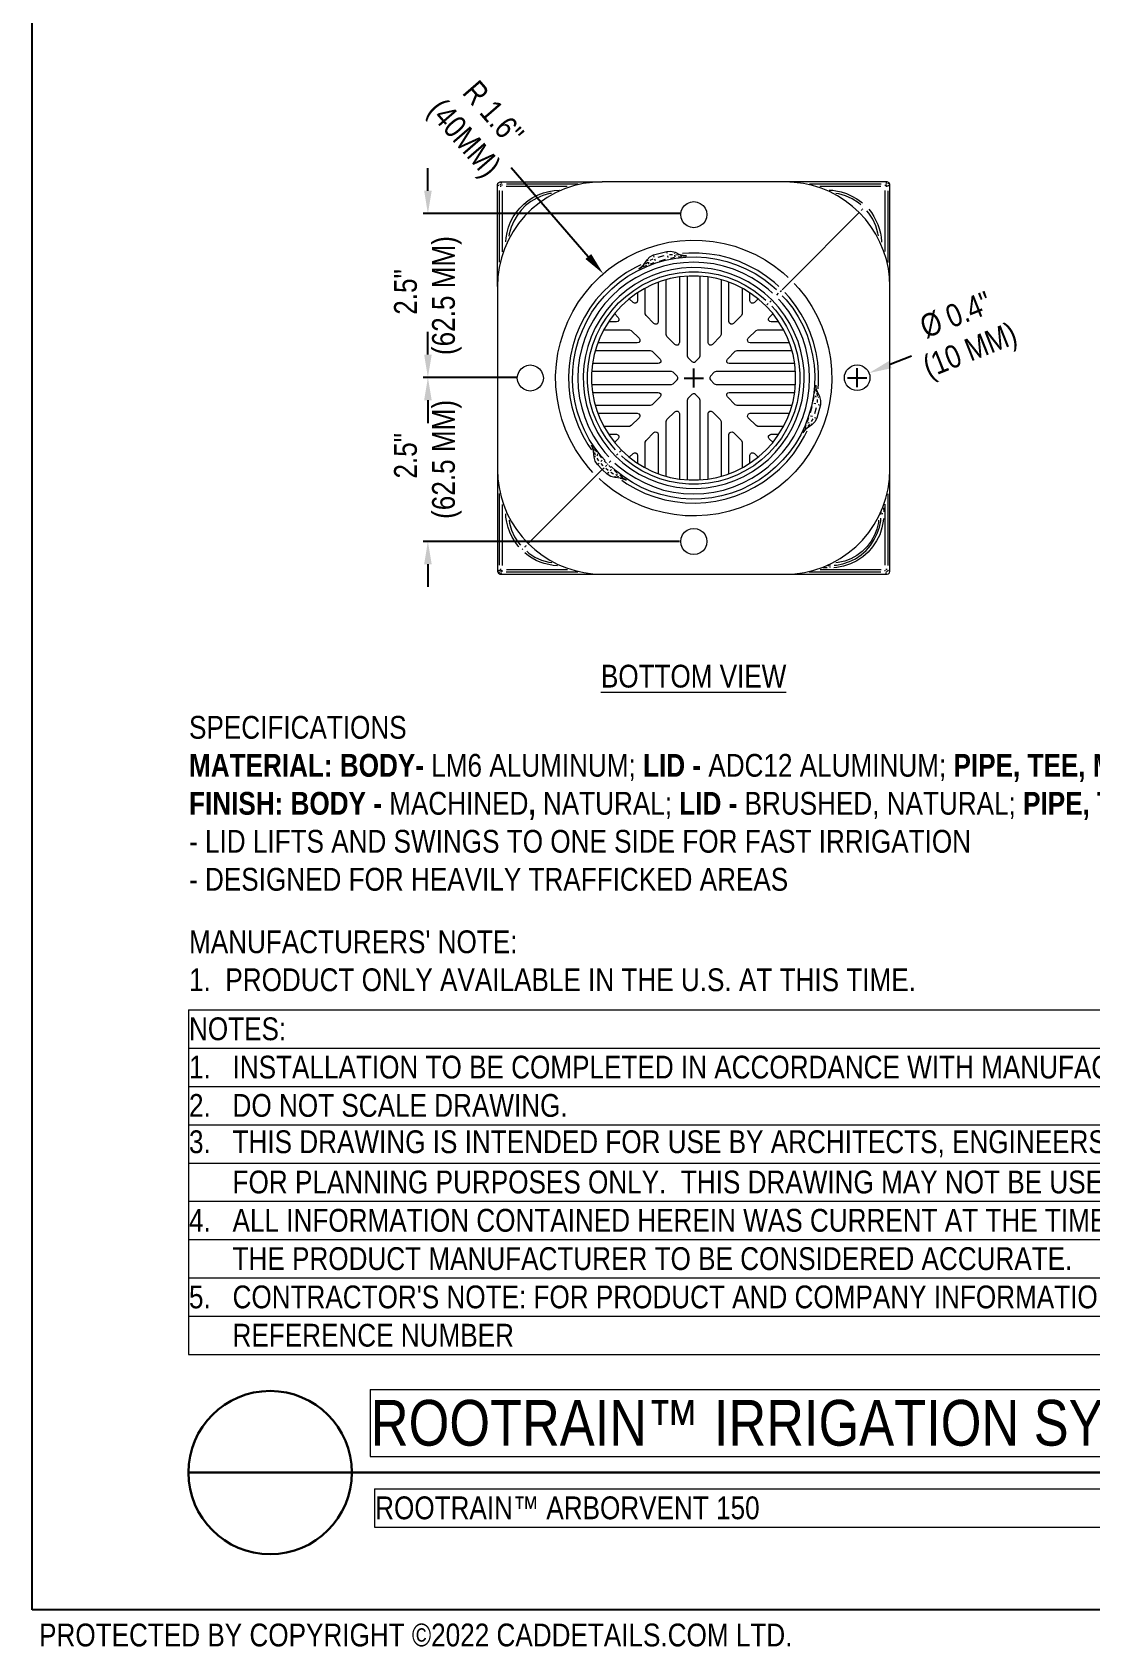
# Model space of a CAD drawing. Extents: x 0 to 216, y -5 to 280.
# Drawn here: x 0 to 110.5, y -3.9 to 164.7 of the extents above; entities that cross this region are included whole.
import ezdxf

# ---------------------------------------------------------------- set-up
doc = ezdxf.new("R2010")
doc.units = 0
doc.header["$LTSCALE"] = 10
doc.header["$MEASUREMENT"] = 0
doc.header["$PDMODE"] = 35
doc.layers.get('0').update_dxf_attribs({"linetype": 'CONTINUOUS'})
doc.layers.get('Defpoints').update_dxf_attribs({"linetype": 'CONTINUOUS'})
for name, color, linetype, lineweight in [('CADdetails-1-ANNO', 41, 'CONTINUOUS', 5), ('CADdetails-3-FINE', 11, 'CONTINUOUS', 5), ('CADdetails-4-LIGHT', 3, 'CONTINUOUS', 9), ('CADdetails-5-MEDIUM', 4, 'CONTINUOUS', 18), ('CADdetails-6-HEAVY', 6, 'CONTINUOUS', 30), ('Company LOGO$0$CADdetails-1-ANNO', 41, 'CONTINUOUS', 5)]:
    doc.layers.add(name, color=color, linetype=linetype, lineweight=lineweight)
doc.layers.add('Company LOGO$0$CADdetails-9-TITLEBLOCK', color=7, linetype='CONTINUOUS')
doc.styles.add('CADdetails-DETAILTITLE', font='ARIALN.TTF', dxfattribs={"height": 4.77})
doc.styles.add('CADdetails-DIMENSIONS', font='ARIALN.TTF', dxfattribs={"height": 2.38})
doc.styles.add('CADdetails-NOTES', font='ARIALN.TTF', dxfattribs={"height": 2.38})
doc.styles.add('Company LOGO$0$CADdetails-NOTES', font='ARIALN.TTF', dxfattribs={"height": 2.38})
doc.dimstyles.new('CADdetails-DIM', dxfattribs={"dimtxt": 2.38, "dimasz": 2.38, "dimexe": 0.5, "dimexo": 1.5, "dimgap": 1, "dimtad": 0, "dimzin": 0, "dimdsep": 46, "dimtxsty": 'CADdetails-DIMENSIONS', "dimcen": 1, "dimclrd": 256, "dimclre": 256, "dimclrt": 256, "dimadec": 0, "dimazin": 0, "dimtfac": 1, "dimtofl": 0, "dimtmove": 0, "dimatfit": 3, "dimfxl": 1, "dimtolj": 1, "dimtzin": 0, "dimarcsym": 0})

# ---------------------------------------------------------------- blocks, each defined once
blk = doc.blocks.new('*T1')
at = {"layer": 'Defpoints', "color": 8, "linetype": 'ByBlock', "lineweight": 0, "transparency": 16777216}
for p, q in [((0, 0), (165.2, 0)), ((0, 0), (0, -4)), ((165.2, 0), (165.2, -4)), ((0, -4), (165.2, -4))]:
    blk.add_line(p, q, dxfattribs=at)
at = {"layer": 'CADdetails-5-MEDIUM', "transparency": 16777216, "insert": (0.06, -2), "char_height": 2.38, "width": 165.0809, "attachment_point": 4, "style": 'CADdetails-NOTES'}
blk.add_mtext('ROOTRAIN™ ARBORVENT 150', dxfattribs=at)
blk = doc.blocks.new('*T2')
at = {"layer": 'Defpoints', "color": 8, "linetype": 'ByBlock', "lineweight": 0, "transparency": 16777216}
for p, q in [((0, 0), (165.65, 0)), ((0, 0), (0, -7)), ((165.65, 0), (165.65, -7)), ((0, -7), (165.65, -7))]:
    blk.add_line(p, q, dxfattribs=at)
at = {"layer": 'CADdetails-6-HEAVY', "transparency": 16777216, "insert": (0.06, -3.5), "char_height": 4.77, "width": 165.5323, "attachment_point": 4, "style": 'CADdetails-DETAILTITLE'}
blk.add_mtext('ROOTRAIN™ IRRIGATION SYSTEMS', dxfattribs=at)
blk = doc.blocks.new('*T15')
at = {"layer": 'Defpoints', "color": 8, "linetype": 'ByBlock', "lineweight": 0, "transparency": 16777216}
for p, q in [((0, 0), (184.71, 0)), ((0, 0), (0, -36)), ((184.71, 0), (184.71, -36)), ((0, -4), (184.71, -4)), ((0, -8), (184.71, -8)), ((0, -12), (184.71, -12)), ((0, -16), (184.71, -16)), ((0, -20), (184.71, -20)), ((0, -24), (184.71, -24)), ((0, -28), (184.71, -28)), ((0, -32), (184.71, -32)), ((0, -36), (184.71, -36))]:
    blk.add_line(p, q, dxfattribs=at)
at = {"layer": 'Company LOGO$0$CADdetails-1-ANNO', "transparency": 16777216, "char_height": 2.38, "width": 184.5948, "attachment_point": 4, "style": 'Company LOGO$0$CADdetails-NOTES'}
for s, insert in [('NOTES:', (0.06, -2)), ("1.   INSTALLATION TO BE COMPLETED IN ACCORDANCE WITH MANUFACTURER'S SPECIFICATIONS.", (0.06, -6)), ('2.   DO NOT SCALE DRAWING.', (0.06, -10)), ('3.   THIS DRAWING IS INTENDED FOR USE BY ARCHITECTS, ENGINEERS, CONTRACTORS, CONSULTANTS AND DESIGN PROFESSIONALS', (0.06, -14)), ('      FOR PLANNING PURPOSES ONLY.  THIS DRAWING MAY NOT BE USED FOR CONSTRUCTION.', (0.06, -18)), ('4.   ALL INFORMATION CONTAINED HEREIN WAS CURRENT AT THE TIME OF DEVELOPMENT BUT MUST BE REVIEWED AND APPROVED BY', (0.06, -22)), ('      THE PRODUCT MANUFACTURER TO BE CONSIDERED ACCURATE.', (0.06, -26)), ("5.   CONTRACTOR'S NOTE: FOR PRODUCT AND COMPANY INFORMATION VISIT www.CADdetails.com/info AND ENTER", (0.06, -30)), ('      REFERENCE NUMBER', (0.06, -34))]:
    blk.add_mtext(s, dxfattribs=dict(at, insert=insert))
blk = doc.blocks.new('Company LOGO')
at = {"layer": 'Company LOGO$0$CADdetails-9-TITLEBLOCK'}
for p, q in [((0, 0), (0, 280)), ((216, 0), (0, 0))]:
    blk.add_line(p, q, dxfattribs=at)
blk.add_blockref('*T15', (16.3, 62.65))
at = {"layer": 'Company LOGO$0$CADdetails-1-ANNO', "insert": (0.71, -1.45), "char_height": 2.38, "width": 82.1295, "attachment_point": 1, "style": 'Company LOGO$0$CADdetails-NOTES'}
blk.add_mtext('PROTECTED BY COPYRIGHT ©2022 CADDETAILS.COM LTD.', dxfattribs=at)
blk = doc.blocks.new('*D10')
at = {"layer": 'CADdetails-1-ANNO', "lineweight": -2, "transparency": 16777216}
for p, q in [((41.3, 131.07), (41.3, 133.45)), ((50.54, 128.69), (40.8, 128.69)), ((67.56, 111.57), (40.8, 111.57)), ((41.3, 109.19), (41.3, 106.81))]:
    blk.add_line(p, q, dxfattribs=at)
at = {"layer": 'CADdetails-1-ANNO', "transparency": 16777216}
for points in [[(40.91, 131.07), (41.7, 131.07), (41.3, 128.69)], [(40.91, 109.19), (41.7, 109.19), (41.3, 111.57)]]:
    blk.add_solid(points, dxfattribs=at)
at = {"layer": 'Defpoints', "color": 0, "transparency": 16777216}
for p in [(41.3, 128.69), (52.04, 128.69), (69.06, 111.57)]:
    blk.add_point(p, dxfattribs=at)
at = {"layer": 'CADdetails-1-ANNO', "transparency": 16777216, "insert": (41.3, 120.13), "char_height": 2.38, "attachment_point": 5, "rotation": 90, "style": 'CADdetails-DIMENSIONS'}
blk.add_mtext('\\A1; 2.5"\\P(62.5 MM)', dxfattribs=at)
blk = doc.blocks.new('*D11')
at = {"layer": 'CADdetails-1-ANNO', "lineweight": -2, "transparency": 16777216}
for p, q in [((41.3, 148.18), (41.3, 150.56)), ((67.63, 145.8), (40.8, 145.8)), ((50.51, 128.69), (40.8, 128.69)), ((41.3, 126.31), (41.3, 123.93))]:
    blk.add_line(p, q, dxfattribs=at)
at = {"layer": 'CADdetails-1-ANNO', "transparency": 16777216}
for points in [[(40.91, 148.18), (41.7, 148.18), (41.3, 145.8)], [(40.91, 126.31), (41.7, 126.31), (41.3, 128.69)]]:
    blk.add_solid(points, dxfattribs=at)
at = {"layer": 'Defpoints', "color": 0, "transparency": 16777216}
for p in [(41.3, 145.8), (69.13, 145.8), (52.01, 128.69)]:
    blk.add_point(p, dxfattribs=at)
at = {"layer": 'CADdetails-1-ANNO', "transparency": 16777216, "insert": (41.3, 137.24), "char_height": 2.38, "attachment_point": 5, "rotation": 90, "style": 'CADdetails-DIMENSIONS'}
blk.add_mtext('\\A1; 2.5"\\P(62.5 MM)', dxfattribs=at)
blk = doc.blocks.new('*D12')
at = {"layer": 'CADdetails-1-ANNO', "lineweight": -2, "transparency": 16777216}
for p, q in [((91.78, 130.91), (89.57, 130.03)), ((85.12, 128.66), (87.12, 128.66)), ((86.12, 127.66), (86.12, 129.66))]:
    blk.add_line(p, q, dxfattribs=at)
at = {"layer": 'CADdetails-1-ANNO', "transparency": 16777216}
blk.add_solid([(89.42, 130.4), (89.72, 129.66), (87.36, 129.15)], dxfattribs=at)
at = {"layer": 'Defpoints', "color": 0, "transparency": 16777216}
for p in [(84.88, 128.17), (87.36, 129.15)]:
    blk.add_point(p, dxfattribs=at)
at = {"layer": 'CADdetails-1-ANNO', "transparency": 16777216, "insert": (97.27, 133.09), "char_height": 2.38, "attachment_point": 5, "rotation": 21.6512, "style": 'CADdetails-DIMENSIONS'}
blk.add_mtext('\\A1;%%C 0.4"\\P(10 MM)', dxfattribs=at)
blk = doc.blocks.new('*D13')
at = {"layer": 'CADdetails-1-ANNO', "lineweight": -2, "transparency": 16777216}
for p, q in [((49.99, 150.62), (58.05, 141.32)), ((68.06, 128.63), (70.06, 128.63)), ((69.06, 127.63), (69.06, 129.63))]:
    blk.add_line(p, q, dxfattribs=at)
at = {"layer": 'CADdetails-1-ANNO', "transparency": 16777216}
blk.add_solid([(58.35, 141.58), (57.75, 141.06), (59.61, 139.52)], dxfattribs=at)
at = {"layer": 'Defpoints', "color": 0, "transparency": 16777216}
for p in [(59.61, 139.52), (78.5, 117.74)]:
    blk.add_point(p, dxfattribs=at)
at = {"layer": 'CADdetails-1-ANNO', "transparency": 16777216, "insert": (46.37, 154.8), "char_height": 2.38, "attachment_point": 5, "rotation": 310.9204, "style": 'CADdetails-DIMENSIONS'}
blk.add_mtext('\\A1;R 1.6"\\P(40MM)', dxfattribs=at)

msp = doc.modelspace()

# ---------------------------------------------------------------- linework, layer by layer
at = {"layer": 'CADdetails-3-FINE'}
for points in [[(70.026, 146.663), (70.234, 146.386), (70.373, 146.039), (70.419, 145.692), (70.373, 145.345), (70.234, 145.022), (70.026, 144.721), (69.726, 144.513), (69.402, 144.374), (69.055, 144.328), (68.709, 144.374), (68.362, 144.513), (68.084, 144.721), (67.876, 145.022), (67.738, 145.345), (67.691, 145.692), (67.738, 146.039), (67.876, 146.386), (68.084, 146.663), (68.362, 146.871), (68.709, 147.01), (69.055, 147.056), (69.402, 147.01), (69.726, 146.871)], [(60.894, 120.469), (61.657, 119.776), (62.49, 119.151), (63.368, 118.597), (64.293, 118.134), (65.241, 117.741), (66.235, 117.441), (67.252, 117.233), (68.269, 117.117), (69.31, 117.094), (70.35, 117.163), (71.367, 117.325), (72.361, 117.579), (73.355, 117.926), (74.28, 118.342), (75.182, 118.874), (76.037, 119.452), (76.846, 120.122), (77.563, 120.839), (78.234, 121.648), (78.812, 122.504), (79.32, 123.382), (79.759, 124.33), (80.106, 125.301), (80.36, 126.318), (80.522, 127.336), (80.592, 128.376), (80.569, 129.416), (80.453, 130.434), (80.245, 131.451), (79.944, 132.445), (79.551, 133.393), (79.089, 134.318), (78.534, 135.196), (77.91, 136.028), (77.216, 136.791), (76.453, 137.485), (75.621, 138.109), (74.743, 138.664), (73.818, 139.126), (72.87, 139.519), (71.876, 139.82), (70.859, 140.028), (69.818, 140.143), (68.801, 140.167), (67.761, 140.097), (66.743, 139.935), (65.726, 139.681), (64.755, 139.334), (63.807, 138.918), (62.906, 138.386), (62.073, 137.808), (61.264, 137.138), (60.548, 136.421), (59.877, 135.612), (59.276, 134.757), (58.767, 133.878), (58.351, 132.93), (58.004, 131.936), (57.75, 130.942), (57.588, 129.925), (57.519, 128.885), (57.542, 127.844), (57.658, 126.827), (57.866, 125.81), (58.166, 124.816), (58.559, 123.868), (59.022, 122.943), (59.577, 122.064), (60.201, 121.232)], [(76.592, 136.167), (75.852, 136.837), (75.066, 137.415), (74.234, 137.947), (73.355, 138.386), (72.431, 138.733), (71.483, 139.011), (70.535, 139.196), (69.541, 139.265), (68.57, 139.265), (67.576, 139.196), (66.605, 139.011), (65.657, 138.733), (64.755, 138.386), (63.877, 137.947), (63.021, 137.415), (62.235, 136.837), (61.519, 136.167), (60.848, 135.427), (60.27, 134.641), (59.738, 133.809), (59.299, 132.93), (58.952, 132.006), (58.675, 131.081), (58.49, 130.11), (58.397, 129.116), (58.397, 128.145), (58.49, 127.151), (58.675, 126.18), (58.952, 125.255), (59.299, 124.33), (59.738, 123.452), (60.27, 122.619), (60.848, 121.833), (61.519, 121.093), (62.235, 120.423), (63.021, 119.845), (63.877, 119.313), (64.755, 118.874), (65.657, 118.527), (66.605, 118.25), (67.576, 118.065), (68.57, 117.996), (69.541, 117.996), (70.535, 118.065), (71.483, 118.25), (72.431, 118.527), (73.355, 118.874), (74.234, 119.313), (75.066, 119.845), (75.852, 120.423), (76.592, 121.093), (77.263, 121.833), (77.841, 122.619), (78.372, 123.452), (78.812, 124.33), (79.158, 125.255), (79.436, 126.18), (79.598, 127.151), (79.69, 128.145), (79.69, 129.116), (79.598, 130.11), (79.436, 131.081), (79.158, 132.006), (78.812, 132.93), (78.372, 133.809), (77.841, 134.641), (77.263, 135.427)], [(52.941, 129.601), (53.173, 129.324), (53.311, 128.977), (53.358, 128.63), (53.311, 128.283), (53.173, 127.937), (52.941, 127.659), (52.664, 127.451), (52.34, 127.312), (51.994, 127.266), (51.624, 127.312), (51.3, 127.451), (51.023, 127.659), (50.814, 127.937), (50.676, 128.283), (50.63, 128.63), (50.676, 128.977), (50.814, 129.324), (51.023, 129.601), (51.3, 129.809), (51.624, 129.948), (51.994, 129.994), (52.34, 129.948), (52.664, 129.809)], [(70.026, 112.539), (70.234, 112.239), (70.373, 111.915), (70.419, 111.568), (70.373, 111.222), (70.234, 110.875), (70.026, 110.597), (69.726, 110.389), (69.402, 110.251), (69.055, 110.204), (68.709, 110.251), (68.362, 110.389), (68.084, 110.597), (67.876, 110.875), (67.738, 111.222), (67.691, 111.568), (67.738, 111.915), (67.876, 112.239), (68.084, 112.539), (68.362, 112.748), (68.709, 112.886), (69.055, 112.932), (69.402, 112.886), (69.726, 112.748)]]:
    msp.add_lwpolyline(points, close=True, dxfattribs=at)
for points in [[(86.325, 145.9), (79.251, 138.826), (78.28, 137.855)], [(58.536, 118.758), (58.074, 119.29), (57.357, 120.192), (56.71, 121.163), (56.155, 122.18), (55.669, 123.244), (55.3, 124.33), (54.999, 125.463), (54.791, 126.596), (54.652, 127.752), (54.629, 128.908), (54.722, 130.087), (54.883, 131.22), (55.138, 132.352), (55.485, 133.462), (55.901, 134.549), (56.432, 135.589), (57.033, 136.583), (57.704, 137.508), (58.467, 138.41), (59.276, 139.219), (60.155, 139.982), (61.102, 140.652), (62.097, 141.253), (63.137, 141.785), (64.223, 142.201), (65.333, 142.548), (66.466, 142.802), (67.599, 142.964), (68.755, 143.033), (69.934, 143.01), (71.09, 142.895), (72.223, 142.687), (73.332, 142.386), (74.442, 141.993), (75.505, 141.531), (76.523, 140.976), (77.471, 140.328), (78.395, 139.612), (78.927, 139.126)], [(63.322, 140.051), (63.599, 140.236), (63.83, 140.49), (64.177, 140.976), (64.478, 141.276), (64.871, 141.484), (66.258, 141.854), (66.674, 141.877), (67.113, 141.762), (67.645, 141.507), (67.969, 141.392), (68.316, 141.369)], [(66.304, 141.623), (66.258, 141.762)], [(67.044, 141.623), (67.09, 141.692)], [(77.956, 138.178), (77.494, 138.595), (76.638, 139.242), (75.737, 139.843), (74.789, 140.352), (73.818, 140.791), (72.801, 141.138), (71.76, 141.415), (70.697, 141.577), (69.61, 141.669), (68.547, 141.669), (67.899, 141.623)], [(63.53, 140.444), (62.975, 140.19), (62.027, 139.635), (61.149, 139.034), (60.316, 138.34), (59.553, 137.6), (58.837, 136.791), (58.213, 135.913), (57.658, 134.988), (57.172, 134.04), (56.756, 133.046), (56.432, 132.006), (56.201, 130.965), (56.062, 129.902), (55.993, 128.815), (56.016, 127.752), (56.132, 126.665), (56.34, 125.625), (56.64, 124.584), (57.01, 123.567), (57.473, 122.596), (58.004, 121.671), (58.374, 121.14)], [(59.808, 120.03), (59.392, 120.469), (58.721, 121.325), (58.143, 122.226), (57.635, 123.174), (57.218, 124.168), (56.872, 125.186), (56.64, 126.226), (56.479, 127.289), (56.409, 128.353), (56.432, 129.439), (56.548, 130.503), (56.756, 131.566), (57.033, 132.584), (57.426, 133.601), (57.889, 134.572), (58.421, 135.497), (59.045, 136.375), (59.738, 137.184), (60.501, 137.947), (61.31, 138.641), (62.189, 139.265), (63.114, 139.797), (64.085, 140.259), (65.102, 140.652), (66.119, 140.93), (67.183, 141.138), (68.246, 141.253), (69.31, 141.276), (70.396, 141.207), (71.46, 141.045), (72.5, 140.791), (73.517, 140.467), (74.511, 140.051), (75.459, 139.542), (76.361, 138.964), (77.216, 138.294), (77.679, 137.878)], [(77.263, 137.508), (76.823, 137.901), (75.991, 138.548), (75.112, 139.103), (74.165, 139.589), (73.194, 140.005), (72.176, 140.328), (71.159, 140.56), (70.119, 140.675), (69.055, 140.721), (67.992, 140.675), (66.951, 140.56), (65.911, 140.328), (64.917, 140.005), (63.946, 139.589), (62.998, 139.103), (62.12, 138.548), (61.264, 137.901), (60.501, 137.184), (59.785, 136.398), (59.137, 135.566), (58.582, 134.687), (58.074, 133.74), (57.681, 132.769), (57.357, 131.751), (57.126, 130.734), (56.987, 129.694), (56.941, 128.63), (56.987, 127.567), (57.126, 126.526), (57.357, 125.509), (57.681, 124.492), (58.074, 123.521), (58.582, 122.573), (59.137, 121.695), (59.785, 120.862), (60.201, 120.4)], [(63.854, 140.49), (63.622, 140.236), (63.345, 140.051), (63.391, 140.097)], [(63.553, 140.143), (63.414, 140.074)], [(63.484, 140.143), (63.622, 140.213), (63.738, 140.328)], [(63.738, 140.259), (63.784, 140.282), (63.83, 140.375)], [(64.108, 140.375), (63.807, 140.259)], [(63.877, 140.444), (63.83, 140.49)], [(64.015, 140.56), (64.247, 140.745)], [(64.293, 140.883), (64.223, 140.93)], [(64.362, 140.536), (64.362, 140.652), (64.362, 140.745)], [(64.894, 140.652), (64.501, 140.513)], [(64.524, 140.93), (64.825, 141.068)], [(64.94, 141.253), (64.894, 141.392)], [(65.079, 140.86), (65.01, 141.045)], [(65.333, 141.253), (65.98, 141.415)], [(66.073, 140.999), (65.449, 140.814)], [(66.374, 141.207), (66.35, 141.392)], [(66.512, 141.531), (66.836, 141.531)], [(67.044, 141.207), (66.628, 141.114)], [(67.16, 141.299), (67.09, 141.392), (67.067, 141.461)], [(67.183, 141.531), (67.46, 141.484)], [(67.761, 141.299), (67.437, 141.253)], [(68.223, 141.392), (68.292, 141.392), (67.946, 141.415), (67.622, 141.507)], [(67.622, 141.461), (67.645, 141.507)], [(67.83, 141.346), (67.784, 141.369), (67.691, 141.415)], [(67.807, 141.415), (67.969, 141.392), (68.131, 141.392)], [(68.2, 141.369), (68.038, 141.346)], [(60.894, 121.117), (60.524, 121.533), (59.9, 122.365), (59.368, 123.244), (58.906, 124.145), (58.536, 125.116), (58.259, 126.087), (58.074, 127.104), (57.981, 128.122), (57.981, 129.139), (58.074, 130.156), (58.259, 131.173), (58.536, 132.144), (58.906, 133.115), (59.368, 134.017), (59.9, 134.895), (60.524, 135.728), (61.218, 136.468), (61.958, 137.161), (62.79, 137.785), (63.645, 138.317), (64.57, 138.779), (65.518, 139.149), (66.512, 139.427), (67.529, 139.612), (68.547, 139.704), (69.564, 139.704), (70.581, 139.612), (71.598, 139.427), (72.569, 139.149), (73.54, 138.779), (74.442, 138.317), (75.321, 137.785), (76.13, 137.161), (76.569, 136.768)], [(79.551, 138.502), (80.037, 137.97), (80.753, 137.069), (81.401, 136.098), (81.956, 135.08), (82.418, 134.017), (82.811, 132.93), (83.112, 131.798), (83.32, 130.665), (83.435, 129.509), (83.458, 128.353), (83.389, 127.174), (83.227, 126.041), (82.973, 124.908), (82.626, 123.798), (82.187, 122.712), (81.678, 121.671), (81.077, 120.677), (80.407, 119.753), (79.644, 118.851), (78.835, 118.042), (77.933, 117.279), (77.008, 116.608), (76.014, 116.007), (74.974, 115.476), (73.887, 115.059), (72.777, 114.713), (71.645, 114.458), (70.489, 114.297), (69.333, 114.227), (68.177, 114.25), (67.021, 114.366), (65.888, 114.574), (64.755, 114.874), (63.669, 115.244), (62.605, 115.73), (61.588, 116.285), (60.617, 116.932), (59.715, 117.649), (59.184, 118.134)], [(65.356, 138.618), (65.356, 134.526), (65.31, 134.364), (65.194, 134.271), (65.033, 134.248), (64.894, 134.318), (64.085, 135.15), (63.992, 135.335), (63.992, 138.017)], [(67.553, 139.172), (67.553, 132.329), (67.506, 132.191), (67.391, 132.075), (67.229, 132.075), (67.09, 132.144), (66.258, 132.953), (66.189, 133.162), (66.189, 138.895)], [(68.362, 139.265), (68.362, 130.965), (68.454, 130.78), (68.87, 130.364), (68.986, 130.295), (69.125, 130.295), (69.24, 130.364), (69.656, 130.78), (69.726, 130.965), (69.726, 139.265)], [(71.922, 138.895), (71.922, 133.162), (71.83, 132.953), (71.02, 132.144), (70.882, 132.075), (70.72, 132.075), (70.604, 132.191), (70.558, 132.329), (70.558, 139.172)], [(74.095, 138.017), (74.095, 135.335), (74.026, 135.15), (73.194, 134.318), (73.055, 134.248), (72.916, 134.271), (72.777, 134.364), (72.731, 134.526), (72.731, 138.618)], [(78.303, 137.23), (78.719, 136.791), (79.389, 135.936), (79.967, 135.034), (80.476, 134.086), (80.892, 133.092), (81.216, 132.075), (81.47, 131.035), (81.632, 129.971), (81.701, 128.908), (81.678, 127.821), (81.563, 126.758), (81.355, 125.694), (81.054, 124.677), (80.684, 123.66), (80.222, 122.689), (79.69, 121.764), (79.066, 120.885), (78.372, 120.076), (77.609, 119.313), (76.777, 118.62), (75.922, 117.996), (74.997, 117.464), (74.026, 117.001), (73.009, 116.608), (71.968, 116.331), (70.928, 116.123), (69.864, 116.007), (68.778, 115.984), (67.714, 116.054), (66.651, 116.215), (65.611, 116.47), (64.593, 116.793), (63.599, 117.209), (62.651, 117.718), (61.75, 118.296), (60.894, 118.967), (60.432, 119.383)], [(60.825, 119.753), (61.264, 119.36), (62.12, 118.712), (62.998, 118.157), (63.946, 117.672), (64.917, 117.256), (65.911, 116.932), (66.951, 116.701), (67.992, 116.562), (69.055, 116.539), (70.119, 116.562), (71.159, 116.701), (72.176, 116.932), (73.194, 117.256), (74.165, 117.672), (75.112, 118.157), (75.991, 118.712), (76.823, 119.36), (77.609, 120.076), (78.326, 120.862), (78.973, 121.695), (79.528, 122.573), (80.014, 123.521), (80.43, 124.492), (80.753, 125.509), (80.962, 126.526), (81.1, 127.567), (81.147, 128.63), (81.1, 129.694), (80.962, 130.734), (80.753, 131.751), (80.43, 132.769), (80.014, 133.74), (79.528, 134.687), (78.973, 135.566), (78.326, 136.398), (77.91, 136.861)], [(63.183, 137.531), (63.183, 136.699), (63.137, 136.56), (63.021, 136.444), (62.859, 136.444), (62.721, 136.514), (62.328, 136.907)], [(75.783, 136.907), (75.39, 136.514), (75.251, 136.444), (75.089, 136.444), (74.974, 136.56), (74.928, 136.699), (74.928, 137.531)], [(76.985, 136.56), (77.124, 136.699)], [(77.725, 137.3), (77.91, 137.485)], [(78.095, 137.67), (78.21, 137.785)], [(82.048, 127.497), (82.094, 128.099), (82.094, 129.185), (82.002, 130.249), (81.84, 131.312), (81.563, 132.376), (81.216, 133.393), (80.777, 134.364), (80.268, 135.312), (79.667, 136.213), (79.02, 137.069), (78.58, 137.554)], [(60.779, 135.358), (61.172, 134.965), (61.241, 134.826), (61.241, 134.664), (61.126, 134.549), (60.987, 134.502), (60.155, 134.502)], [(77.193, 136.144), (77.586, 135.728), (78.21, 134.895), (78.742, 134.017), (79.205, 133.115), (79.574, 132.144), (79.852, 131.173), (80.037, 130.156), (80.129, 129.139), (80.129, 128.122), (80.037, 127.104), (79.852, 126.087), (79.574, 125.116), (79.205, 124.145), (78.742, 123.244), (78.21, 122.365), (77.586, 121.533), (76.893, 120.793), (76.13, 120.099), (75.321, 119.475), (74.442, 118.943), (73.54, 118.481), (72.569, 118.111), (71.598, 117.834), (70.581, 117.649), (69.564, 117.556), (68.547, 117.556), (67.529, 117.649), (66.512, 117.834), (65.518, 118.111), (64.57, 118.481), (63.645, 118.943), (62.79, 119.475), (61.958, 120.099), (61.519, 120.492)], [(76.685, 136.259), (76.823, 136.398)], [(77.956, 134.502), (77.124, 134.502), (76.985, 134.549), (76.87, 134.664), (76.87, 134.826), (76.939, 134.965), (77.332, 135.358)], [(59.669, 133.67), (62.351, 133.67), (62.536, 133.601), (63.345, 132.792), (63.437, 132.653), (63.414, 132.491), (63.322, 132.352), (63.16, 132.306), (59.045, 132.306)], [(79.043, 132.306), (74.951, 132.306), (74.789, 132.352), (74.696, 132.491), (74.673, 132.653), (74.743, 132.792), (75.575, 133.601), (75.76, 133.67), (78.442, 133.67)], [(58.791, 131.497), (64.524, 131.497), (64.732, 131.428), (65.541, 130.595), (65.611, 130.457), (65.611, 130.295), (65.495, 130.179), (65.356, 130.133), (58.513, 130.133)], [(79.598, 130.133), (72.754, 130.133), (72.616, 130.179), (72.5, 130.295), (72.5, 130.457), (72.569, 130.595), (73.379, 131.428), (73.587, 131.497), (79.32, 131.497)], [(58.421, 127.937), (66.72, 127.937), (66.905, 128.029), (67.321, 128.445), (67.391, 128.561), (67.391, 128.7), (67.321, 128.815), (66.905, 129.231), (66.72, 129.324), (58.421, 129.324)], [(79.69, 129.324), (71.39, 129.324), (71.205, 129.231), (70.789, 128.815), (70.72, 128.7), (70.72, 128.561), (70.789, 128.445), (71.205, 128.029), (71.39, 127.937), (79.69, 127.937)], [(58.513, 127.128), (65.356, 127.128), (65.495, 127.081), (65.611, 126.966), (65.611, 126.804), (65.541, 126.665), (64.732, 125.833), (64.524, 125.763), (58.791, 125.763)], [(69.726, 117.996), (69.726, 126.295), (69.656, 126.48), (69.24, 126.896), (69.125, 126.966), (68.986, 126.966), (68.87, 126.896), (68.454, 126.48), (68.362, 126.295), (68.362, 117.996)], [(79.32, 125.763), (73.587, 125.763), (73.379, 125.833), (72.569, 126.665), (72.5, 126.804), (72.5, 126.966), (72.616, 127.081), (72.754, 127.128), (79.598, 127.128)], [(81.794, 127.89), (81.817, 127.544), (81.933, 127.22), (82.187, 126.688), (82.302, 126.272), (82.279, 125.833), (81.909, 124.446), (81.701, 124.053), (81.401, 123.752), (80.915, 123.405), (80.661, 123.174), (80.453, 122.897)], [(81.54, 126.226), (81.632, 126.642)], [(81.678, 127.035), (81.724, 127.359)], [(81.863, 126.642), (81.794, 126.665), (81.701, 126.758)], [(81.933, 127.197), (81.84, 127.521), (81.817, 127.867), (81.794, 127.798), (81.771, 127.636)], [(81.817, 127.289), (81.771, 127.359), (81.771, 127.428)], [(81.794, 127.682), (81.817, 127.544), (81.84, 127.359)], [(81.886, 127.197), (81.933, 127.22)], [(81.909, 127.035), (81.956, 126.734)], [(82.048, 126.619), (82.118, 126.665)], [(59.045, 124.954), (63.16, 124.954), (63.322, 124.908), (63.414, 124.769), (63.437, 124.608), (63.345, 124.469), (62.536, 123.66), (62.351, 123.567), (59.669, 123.567)], [(66.189, 118.365), (66.189, 124.099), (66.258, 124.307), (67.09, 125.116), (67.229, 125.186), (67.391, 125.186), (67.506, 125.07), (67.553, 124.931), (67.553, 118.088)], [(70.558, 118.088), (70.558, 124.931), (70.604, 125.07), (70.72, 125.186), (70.882, 125.186), (71.02, 125.116), (71.83, 124.307), (71.922, 124.099), (71.922, 118.365)], [(78.442, 123.567), (75.76, 123.567), (75.575, 123.66), (74.743, 124.469), (74.673, 124.608), (74.696, 124.769), (74.789, 124.908), (74.951, 124.954), (79.043, 124.954)], [(81.239, 125.047), (81.424, 125.671)], [(81.794, 125.925), (81.609, 125.972)], [(81.84, 125.532), (81.655, 124.885)], [(81.956, 126.388), (81.933, 126.064)], [(82.048, 125.879), (82.187, 125.833)], [(61.565, 117.949), (62.073, 117.579), (63.021, 117.048), (63.992, 116.585), (64.986, 116.215), (66.027, 115.915), (67.09, 115.73), (68.154, 115.591), (69.24, 115.568), (70.304, 115.637), (71.367, 115.776), (72.431, 116.007), (73.448, 116.331), (74.465, 116.747), (75.413, 117.233), (76.338, 117.787), (77.193, 118.435), (78.025, 119.128), (78.765, 119.891), (79.459, 120.724), (80.06, 121.625), (80.615, 122.55), (80.892, 123.128)], [(80.499, 122.966), (80.476, 122.92), (80.661, 123.197), (80.915, 123.428)], [(80.499, 123.012), (80.569, 123.151)], [(80.753, 123.313), (80.638, 123.197), (80.545, 123.059)], [(80.777, 123.405), (80.707, 123.359), (80.661, 123.313)], [(80.684, 123.428), (80.8, 123.706)], [(80.869, 123.452), (80.915, 123.405)], [(80.938, 124.099), (81.077, 124.492)], [(81.123, 123.937), (81.077, 123.96), (80.938, 123.914)], [(81.147, 123.798), (80.962, 123.567)], [(81.447, 124.608), (81.262, 124.654)], [(81.308, 123.868), (81.355, 123.798)], [(81.493, 124.376), (81.331, 124.099)], [(81.678, 124.515), (81.817, 124.469)], [(62.027, 117.972), (61.727, 118.111), (61.403, 118.18), (60.802, 118.227), (60.386, 118.342), (60.016, 118.574), (59.484, 119.082), (58.999, 119.591), (58.767, 119.961), (58.652, 120.377), (58.606, 120.978), (58.536, 121.302), (58.397, 121.602), (58.536, 121.278), (58.606, 120.955)], [(58.397, 121.602), (58.421, 121.533)], [(58.467, 121.51), (58.559, 121.394)], [(58.606, 121.163), (58.559, 121.302), (58.467, 121.463)], [(60.155, 122.758), (60.987, 122.758), (61.126, 122.712), (61.241, 122.596), (61.241, 122.434), (61.172, 122.296), (60.779, 121.903)], [(63.992, 119.244), (63.992, 121.926), (64.085, 122.111), (64.894, 122.943), (65.033, 123.012), (65.194, 122.989), (65.31, 122.897), (65.356, 122.735), (65.356, 118.643)], [(72.731, 118.643), (72.731, 122.735), (72.777, 122.897), (72.916, 122.989), (73.055, 123.012), (73.194, 122.943), (74.026, 122.111), (74.095, 121.926), (74.095, 119.244)], [(77.332, 121.903), (76.939, 122.296), (76.87, 122.434), (76.87, 122.596), (76.985, 122.712), (77.124, 122.758), (77.956, 122.758)], [(58.652, 120.978), (58.606, 120.978)], [(58.675, 121.093), (58.675, 121.163), (58.629, 121.232)], [(58.721, 121.163), (58.906, 120.932)], [(58.814, 120.562), (58.721, 120.839)], [(58.814, 120.4), (58.721, 120.4)], [(58.952, 120.516), (58.999, 120.562), (59.045, 120.7)], [(59.16, 119.984), (58.975, 120.261)], [(59.184, 119.753), (59.068, 119.637)], [(59.184, 120.608), (59.438, 120.284)], [(59.368, 119.914), (59.507, 120.053)], [(59.715, 119.984), (59.946, 119.753)], [(60.224, 119.799), (60.409, 119.984)], [(60.987, 120.562), (61.126, 120.7)], [(61.31, 120.885), (61.449, 121.024)], [(62.328, 120.354), (62.721, 120.747), (62.859, 120.816), (63.021, 120.816), (63.137, 120.7), (63.183, 120.562), (63.183, 119.729)], [(74.928, 119.729), (74.928, 120.562), (74.974, 120.7), (75.089, 120.816), (75.251, 120.816), (75.39, 120.747), (75.783, 120.354)], [(59.507, 119.082), (58.86, 118.435), (51.762, 111.36)], [(59.6, 119.452), (59.392, 119.706)], [(59.577, 119.151), (59.692, 119.267)], [(59.97, 119.545), (59.831, 119.406)], [(60.108, 118.99), (59.877, 119.198)], [(60.062, 119.637), (60.108, 119.683)], [(60.178, 118.758), (60.062, 118.643)], [(60.201, 119.498), (60.409, 119.29)], [(60.339, 118.943), (60.455, 119.082)], [(60.663, 118.574), (60.386, 118.758)], [(60.733, 119.013), (61.033, 118.735)], [(60.825, 118.389), (60.802, 118.296)], [(60.941, 118.527), (60.987, 118.574), (61.126, 118.62)], [(61.241, 118.296), (60.964, 118.412)], [(61.357, 118.481), (61.611, 118.296)], [(61.38, 118.18), (61.703, 118.111), (62.004, 117.972), (61.958, 117.996)], [(61.403, 118.25), (61.403, 118.18)], [(61.519, 118.25), (61.588, 118.25), (61.657, 118.227)], [(61.865, 118.065), (61.727, 118.134), (61.565, 118.18)], [(61.842, 118.111), (61.958, 118.019)]]:
    msp.add_lwpolyline(points, dxfattribs=at)
msp.add_circle((86.117, 128.659), 1.335, dxfattribs=at)
at = {"layer": 'CADdetails-4-LIGHT'}
for points in [[(48.711, 148.697), (48.618, 148.79)], [(48.803, 148.767), (48.919, 148.882)], [(48.965, 148.628), (48.849, 148.628)], [(48.919, 149.044), (48.988, 148.952)], [(49.057, 148.721), (49.057, 148.836)], [(55.854, 148.628), (49.474, 148.628)], [(49.497, 148.906), (56.987, 148.906)], [(89.539, 138.178), (89.492, 139.149), (89.377, 140.074), (89.169, 141.022), (88.868, 141.924), (88.498, 142.802), (88.059, 143.658), (87.55, 144.444), (86.972, 145.207), (86.325, 145.9), (85.632, 146.547), (84.869, 147.125), (84.059, 147.657), (83.227, 148.096), (82.349, 148.443), (81.447, 148.744), (80.499, 148.952), (79.551, 149.067), (78.603, 149.114)], [(81.147, 148.906), (88.614, 148.906)], [(88.591, 148.628), (82.233, 148.628)], [(89.053, 148.813), (89.053, 148.697)], [(89.123, 148.975), (89.215, 149.067)], [(89.123, 148.882), (89.192, 148.859)], [(89.123, 148.697), (89.192, 148.79)], [(89.238, 148.628), (89.123, 148.628)], [(89.284, 148.767), (89.307, 148.674)], [(89.307, 148.906), (89.4, 148.975)], [(89.469, 148.767), (89.377, 148.697)], [(48.78, 140.721), (48.78, 148.212)], [(49.057, 148.189), (49.057, 141.808)], [(49.427, 142.848), (49.474, 143.288), (49.566, 143.842), (49.728, 144.397), (49.936, 144.929), (50.213, 145.461), (50.537, 145.946), (50.907, 146.386), (51.323, 146.802), (51.785, 147.172), (52.271, 147.495), (52.803, 147.773), (53.358, 147.981), (53.912, 148.119), (54.49, 148.212), (54.999, 148.258), (55.045, 148.258)], [(54.213, 147.911), (53.982, 147.888), (53.311, 147.703), (52.664, 147.426), (52.063, 147.079), (51.508, 146.64), (51.023, 146.154), (50.606, 145.6), (50.26, 144.998), (49.982, 144.374), (49.797, 143.704), (49.751, 143.449)], [(83.181, 148.258), (83.273, 148.258), (83.574, 148.235), (83.875, 148.189), (84.453, 148.073), (85.007, 147.888), (85.562, 147.634), (86.071, 147.357), (86.556, 146.987), (86.672, 146.894)], [(86.487, 146.709), (86.256, 146.917), (85.608, 147.333), (84.915, 147.657), (84.198, 147.865), (83.875, 147.911)], [(89.053, 141.831), (89.053, 148.212)], [(89.331, 148.189), (89.331, 140.698)], [(86.533, 146.131), (86.579, 146.178)], [(86.603, 146.201), (86.649, 146.247)], [(86.672, 146.27), (86.718, 146.293)], [(88.336, 143.473), (88.29, 143.773), (88.059, 144.513), (87.759, 145.207), (87.342, 145.854), (87.111, 146.085)], [(87.319, 146.27), (87.597, 145.9), (87.851, 145.507), (88.082, 145.091), (88.267, 144.675), (88.429, 144.236), (88.545, 143.773), (88.614, 143.334), (88.66, 142.872), (88.66, 142.825)], [(48.572, 119.082), (48.618, 118.111), (48.734, 117.186), (48.942, 116.239), (49.242, 115.337), (49.589, 114.458), (50.028, 113.603), (50.537, 112.817), (51.138, 112.054), (51.762, 111.36), (52.479, 110.713), (53.242, 110.135), (54.028, 109.603), (54.883, 109.164), (55.762, 108.817), (56.664, 108.517), (57.588, 108.309), (58.536, 108.193), (59.484, 108.147)], [(48.78, 109.072), (48.78, 116.562)], [(89.331, 116.539), (89.331, 109.049)], [(49.057, 115.429), (49.057, 109.049)], [(88.868, 115.083), (88.891, 114.643)], [(89.053, 109.072), (89.053, 115.452)], [(50.791, 111.014), (50.722, 111.083), (50.398, 111.522), (50.098, 112.008), (49.867, 112.516), (49.682, 113.025), (49.543, 113.58), (49.45, 114.112), (49.45, 114.435)], [(49.774, 113.788), (49.82, 113.487), (50.028, 112.748), (50.352, 112.054), (50.768, 111.407), (50.976, 111.175)], [(88.868, 113.973), (88.845, 113.695), (88.706, 112.979), (88.475, 112.262), (88.152, 111.615), (87.735, 110.991), (87.25, 110.436), (86.695, 109.95), (86.071, 109.534), (85.424, 109.21), (84.707, 108.979), (83.99, 108.84), (83.69, 108.817)], [(83.713, 109.095), (83.944, 109.095), (84.637, 109.233), (85.308, 109.465), (85.932, 109.765), (86.533, 110.158), (87.042, 110.621), (87.527, 111.152), (87.897, 111.753), (88.221, 112.378), (88.452, 113.048), (88.591, 113.719), (88.591, 113.996)], [(88.36, 113.788), (88.336, 113.557), (88.175, 112.863), (87.92, 112.216), (87.574, 111.592), (87.157, 111.037), (86.649, 110.528), (86.094, 110.112), (85.47, 109.765), (84.822, 109.511), (84.129, 109.349), (83.875, 109.326)], [(88.498, 114.435), (88.637, 114.435)], [(88.637, 114.528), (88.614, 114.643)], [(88.799, 114.435), (88.706, 114.435)], [(51.208, 110.782), (51.138, 110.713)], [(51.439, 111.014), (51.485, 111.037), (51.508, 111.083), (51.554, 111.106), (51.577, 111.152)], [(54.837, 109.002), (54.375, 109.049), (53.912, 109.141), (53.45, 109.257), (53.011, 109.395), (52.595, 109.58), (52.179, 109.811), (51.809, 110.066), (51.439, 110.366)], [(51.624, 110.551), (51.855, 110.343), (52.479, 109.927), (53.173, 109.603), (53.912, 109.395), (54.236, 109.349)], [(48.641, 108.494), (48.734, 108.563)], [(48.711, 108.309), (48.803, 108.378)], [(48.826, 108.494), (48.803, 108.586)], [(48.965, 108.632), (48.849, 108.632)], [(48.988, 108.378), (48.896, 108.401)], [(48.988, 108.286), (48.896, 108.193)], [(48.919, 108.494), (48.988, 108.586)], [(49.057, 108.54), (49.057, 108.424)], [(56.964, 108.355), (49.474, 108.355)], [(49.497, 108.632), (55.878, 108.632)], [(88.591, 108.355), (81.123, 108.355)], [(82.256, 108.632), (88.614, 108.632)], [(82.996, 108.794), (82.58, 108.817)], [(83.065, 109.049), (83.181, 109.049)], [(83.25, 109.187), (83.25, 109.049)], [(83.25, 108.956), (83.25, 108.84)], [(89.053, 108.447), (89.053, 108.563)], [(89.192, 108.216), (89.099, 108.309)], [(89.238, 108.632), (89.123, 108.632)], [(89.307, 108.494), (89.192, 108.378)], [(89.4, 108.563), (89.492, 108.471)]]:
    msp.add_lwpolyline(points, dxfattribs=at)
at = {"layer": 'CADdetails-5-MEDIUM'}
for points in [[(48.572, 138.178), (48.572, 119.082), (48.572, 108.424), (48.664, 108.239), (48.849, 108.147), (59.484, 108.147), (78.603, 108.147), (79.621, 108.193), (80.615, 108.332), (81.609, 108.563), (82.557, 108.887), (83.482, 109.303), (84.36, 109.788), (85.192, 110.366), (85.978, 110.991), (86.672, 111.707), (87.319, 112.493), (87.897, 113.326), (88.383, 114.204), (88.799, 115.129), (89.123, 116.077), (89.354, 117.071), (89.492, 118.065), (89.539, 119.082), (89.539, 138.178), (89.539, 148.836), (89.446, 149.021), (89.261, 149.114), (78.603, 149.114), (59.484, 149.114)], [(78.603, 108.147), (89.261, 108.147), (89.4, 108.193), (89.492, 108.286), (89.539, 108.424), (89.539, 119.082)]]:
    msp.add_lwpolyline(points, dxfattribs=at)
msp.add_lwpolyline([(48.849, 149.114), (59.484, 149.114), (58.49, 149.067), (57.496, 148.929), (56.502, 148.697), (55.554, 148.374), (54.629, 147.958), (53.751, 147.472), (52.918, 146.894), (52.132, 146.27), (51.416, 145.553), (50.768, 144.767), (50.213, 143.935), (49.728, 143.056), (49.312, 142.132), (48.988, 141.184), (48.757, 140.19), (48.618, 139.196), (48.572, 138.178), (48.572, 148.836), (48.618, 148.975), (48.711, 149.067)], close=True, dxfattribs=at)
at = {"layer": 'CADdetails-6-HEAVY'}
msp.add_line((16.299, 14.322), (200.936, 14.322), dxfattribs=at)
msp.add_circle((24.826, 14.322), 8.527, dxfattribs=at)

# ---------------------------------------------------------------- block references
for name, p in [('Company LOGO', (0, 0)), ('*T2', (35.283, 22.987)), ('*T1', (35.735, 12.622))]:
    msp.add_blockref(name, p)

# ---------------------------------------------------------------- texts
at = {"layer": 'CADdetails-1-ANNO', "style": 'CADdetails-NOTES'}
for s, insert, char_height, width, attachment_point in [('{\\LBOTTOM VIEW}', (69.044, 97.478), 2.375, 21.11389, 5), ('SPECIFICATIONS \\P{\\fArial Narrow|b1|i0|c0|p34;MATERIAL: BODY-} LM6 ALUMINUM; {\\fArial Narrow|b1|i0|c0|p34;LID -} ADC12 ALUMINUM; {\\fArial Narrow|b1|i0|c0|p34;PIPE, TEE, MANIFOLD - }RECYCLED HDPE\\P{\\fArial Narrow|b1|i0|c0|p34;FINISH: BODY - }MACHINED{\\fArial Narrow|b1|i0|c0|p34;, }NATURAL; {\\fArial Narrow|b1|i0|c0|p34;LID - }BRUSHED, NATURAL; {\\fArial Narrow|b1|i0|c0|p34;PIPE, TEE, MANIFOLD - }NATURAL, BLACK\\P- LID LIFTS AND SWINGS TO ONE SIDE FOR FAST IRRIGATION\\P- DESIGNED FOR HEAVILY TRAFFICKED AREAS', (16.364, 75.057), 2.38, 181.01583, 7), ("MANUFACTURERS' NOTE:\\P1.  PRODUCT ONLY AVAILABLE IN THE U.S. AT THIS TIME.", (16.364, 64.564), 2.38, 181.01583, 7)]:
    msp.add_mtext(s, dxfattribs=dict(at, insert=insert, char_height=char_height, width=width, attachment_point=attachment_point))

# ---------------------------------------------------------------- dimensions: what is measured, and where the dimension line sits
at = {"layer": 'CADdetails-1-ANNO'}
dim = msp.add_diameter_dim_2p(p1=(78.499, 117.736), p2=(59.612, 139.525), text='R 1.6"\\P(40MM)', dimstyle='CADdetails-DIM', dxfattribs=at)
dim.commit()
dim.dimension.update_dxf_attribs({"geometry": '*D13', "text_midpoint": (46.372, 154.798), "dimtype": 163})
for base, p1, p2, picture, middle in [((41.304, 145.802), (52.008, 128.686), (69.128, 145.802), '*D11', (41.304, 137.244)), ((41.304, 128.686), (69.055, 111.571), (52.038, 128.686), '*D10', (41.304, 120.129))]:
    dim = msp.add_linear_dim(base=base, p1=p1, p2=p2, angle=90, text=' 2.5"\\P(62.5 MM)', dimstyle='CADdetails-DIM', dxfattribs=at)
    dim.commit()
    dim.dimension.update_dxf_attribs({"geometry": picture, "text_midpoint": middle})
dim = msp.add_diameter_dim_2p(p1=(84.876, 128.166), p2=(87.358, 129.152), text='%%C 0.4"\\P(10 MM)', dimstyle='CADdetails-DIM', dxfattribs=at)
dim.commit()
dim.dimension.update_dxf_attribs({"geometry": '*D12', "text_midpoint": (97.275, 133.088)})

doc.saveas('drawing.dxf')
